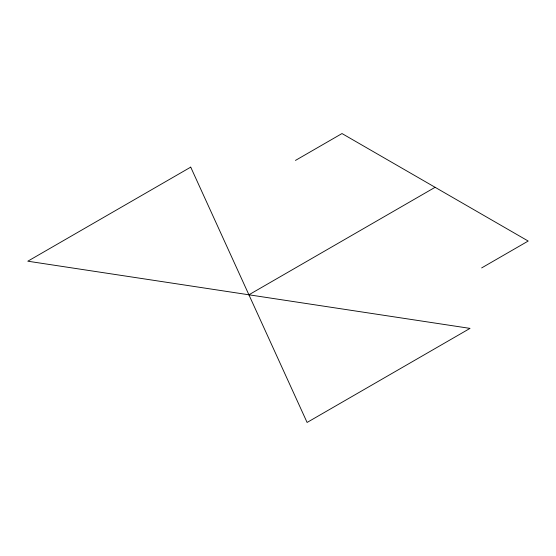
<?xml version="1.0" encoding="UTF-8"?>
<svg xmlns="http://www.w3.org/2000/svg" width="556" height="556" viewBox="0 0 556 556"><rect width="100%" height="100%" fill="white"/><g stroke="black" fill="none" stroke-linecap="round" stroke-linejoin="round"><path stroke-width="0.83" d="M295.458 160.42L342.003 133.551L528.2 241.047L481.649 267.922M248.907 294.798L435.105 187.296M190.722 167.141L27.8 261.202L470.015 328.387L307.093 422.449L190.722 167.141"/></g></svg>
